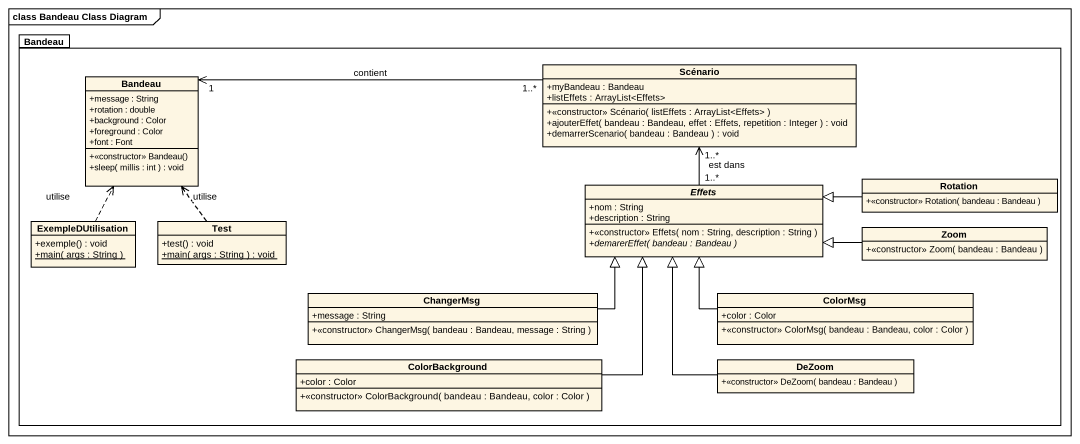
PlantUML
@startuml
mainframe class Bandeau Class Diagram
hide circle
hide empty members
skinparam classAttributeIconSize 0
package Bandeau {
  class "Bandeau" as Bandeau_2 {
    +message : String
    +rotation : double
    +background : Color
    +foreground : Color
    +font : Font
    +<<constructor>> Bandeau()
    +sleep( millis : int ) : void
  }
  class Scénario {
    +myBandeau : Bandeau
    +listEffets : ArrayList<Effets>
    +<<constructor>> Scénario( listEffets : ArrayList<Effets> )
    +ajouterEffet( bandeau : Bandeau, effet : Effets, repetition : Integer ) : void
    +demarrerScenario( bandeau : Bandeau ) : void
  }
  abstract class Effets {
    +nom : String
    +description : String
    +<<constructor>> Effets( nom : String, description : String )
    {abstract} +demarerEffet( bandeau : Bandeau )
  }
  class Rotation {
    +<<constructor>> Rotation( bandeau : Bandeau )
  }
  class ExempleDUtilisation {
    +exemple() : void
    {static} +main( args : String )
  }
  class Test {
    +test() : void
    {static} +main( args : String ) : void
  }
  class Zoom {
    +<<constructor>> Zoom( bandeau : Bandeau )
  }
  class ChangerMsg {
    +message : String
    +<<constructor>> ChangerMsg( bandeau : Bandeau, message : String )
  }
  class ColorMsg {
    +color : Color
    +<<constructor>> ColorMsg( bandeau : Bandeau, color : Color )
  }
  class ColorBackground {
    +color : Color
    +<<constructor>> ColorBackground( bandeau : Bandeau, color : Color )
  }
  class DeZoom {
    +<<constructor>> DeZoom( bandeau : Bandeau )
  }
}
Scénario "1..*" -left-> "1" Bandeau_2 : contient
Effets "1..*" -up-> "1..*" Scénario : est dans
Rotation -left-|> Effets
ExempleDUtilisation .up.> Bandeau_2 : utilise
Test .up.> Bandeau_2 : utilise
Zoom -left-|> Effets
ChangerMsg -right-|> Effets
ColorMsg -up-|> Effets
ColorBackground -up-|> Effets
DeZoom -up-|> Effets
@enduml
